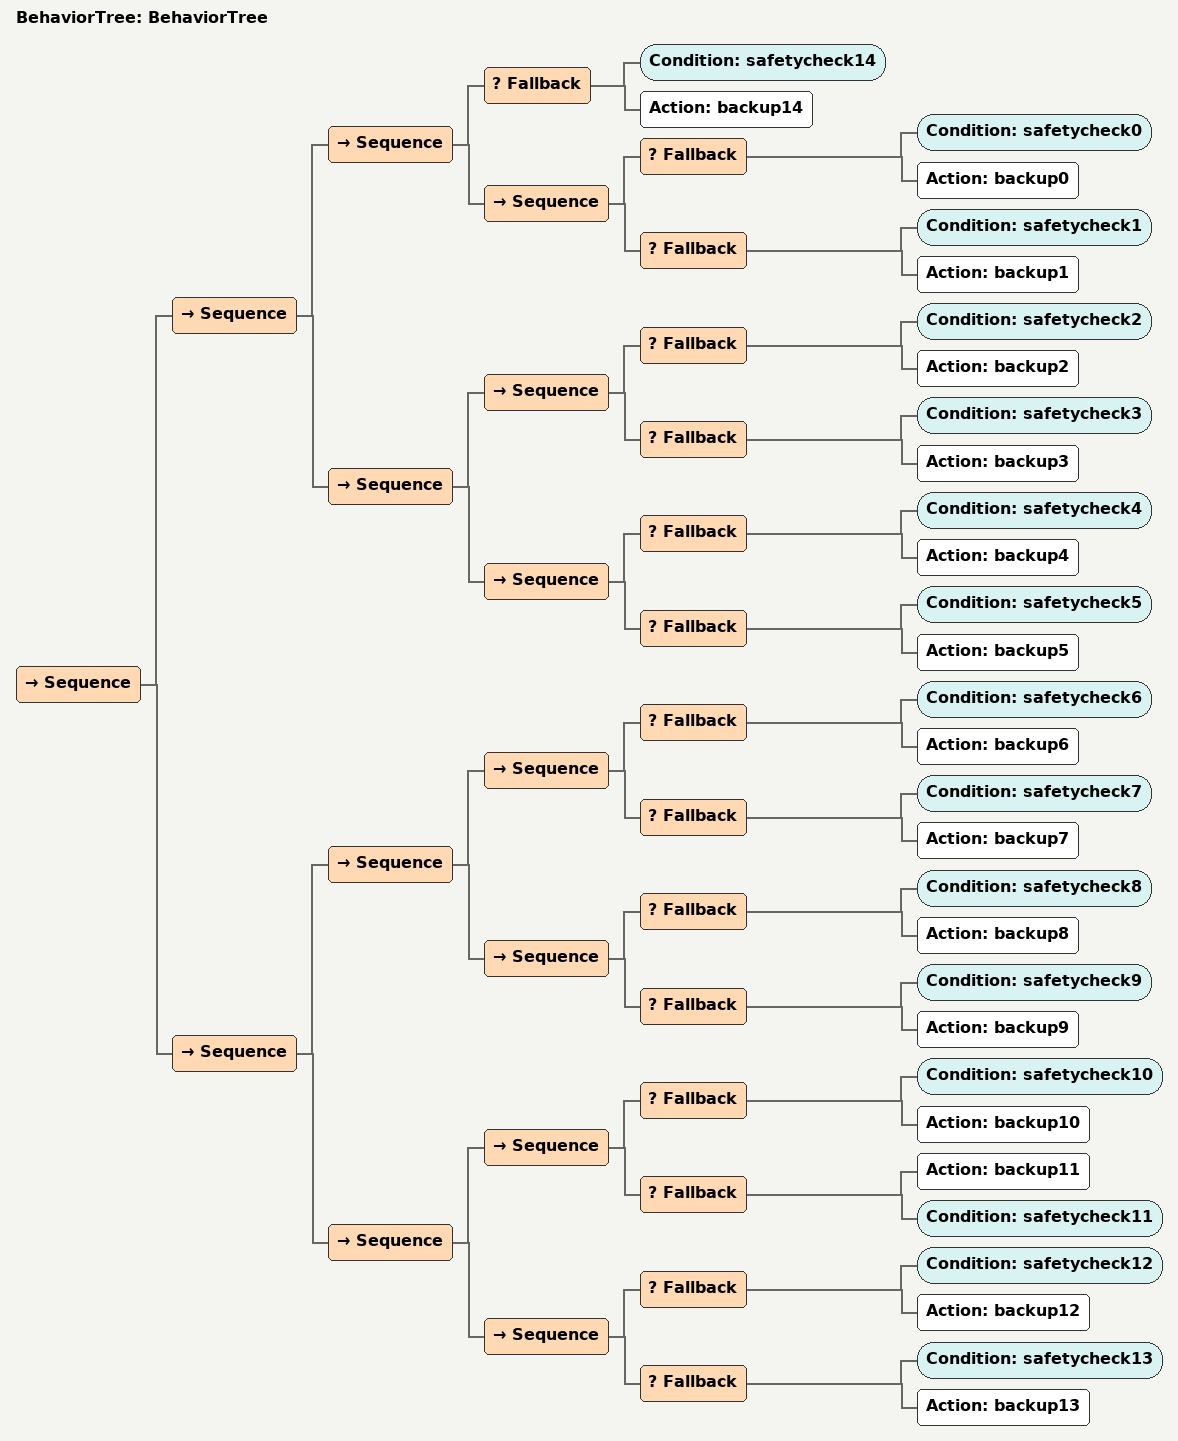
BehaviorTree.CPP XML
<?xml version="1.0"?>
<root deadline_time="" global_vars="" main_tree_to_execute="BehaviorTree" specification="">
    <BehaviorTree ID="BehaviorTree">
        <Sequence>
            <Sequence>
                <Sequence>
                    <Fallback>
                        <Condition ID="safetycheck14"/>
                        <Action ID="backup14"/>
                    </Fallback>
                    <Sequence>
                        <Fallback>
                            <Condition ID="safetycheck0"/>
                            <Action ID="backup0"/>
                        </Fallback>
                        <Fallback>
                            <Condition ID="safetycheck1"/>
                            <Action ID="backup1"/>
                        </Fallback>
                    </Sequence>
                </Sequence>
                <Sequence>
                    <Sequence>
                        <Fallback>
                            <Condition ID="safetycheck2"/>
                            <Action ID="backup2"/>
                        </Fallback>
                        <Fallback>
                            <Condition ID="safetycheck3"/>
                            <Action ID="backup3"/>
                        </Fallback>
                    </Sequence>
                    <Sequence>
                        <Fallback>
                            <Condition ID="safetycheck4"/>
                            <Action ID="backup4"/>
                        </Fallback>
                        <Fallback>
                            <Condition ID="safetycheck5"/>
                            <Action ID="backup5"/>
                        </Fallback>
                    </Sequence>
                </Sequence>
            </Sequence>
            <Sequence>
                <Sequence>
                    <Sequence>
                        <Fallback>
                            <Condition ID="safetycheck6"/>
                            <Action ID="backup6"/>
                        </Fallback>
                        <Fallback>
                            <Condition ID="safetycheck7"/>
                            <Action ID="backup7"/>
                        </Fallback>
                    </Sequence>
                    <Sequence>
                        <Fallback>
                            <Condition ID="safetycheck8"/>
                            <Action ID="backup8"/>
                        </Fallback>
                        <Fallback>
                            <Condition ID="safetycheck9"/>
                            <Action ID="backup9"/>
                        </Fallback>
                    </Sequence>
                </Sequence>
                <Sequence>
                    <Sequence>
                        <Fallback>
                            <Condition ID="safetycheck10"/>
                            <Action ID="backup10"/>
                        </Fallback>
                        <Fallback>
                            <Action ID="backup11"/>
                            <Condition ID="safetycheck11"/>
                        </Fallback>
                    </Sequence>
                    <Sequence>
                        <Fallback>
                            <Condition ID="safetycheck12"/>
                            <Action ID="backup12"/>
                        </Fallback>
                        <Fallback>
                            <Condition ID="safetycheck13"/>
                            <Action ID="backup13"/>
                        </Fallback>
                    </Sequence>
                </Sequence>
            </Sequence>
        </Sequence>
    </BehaviorTree>
</root>
